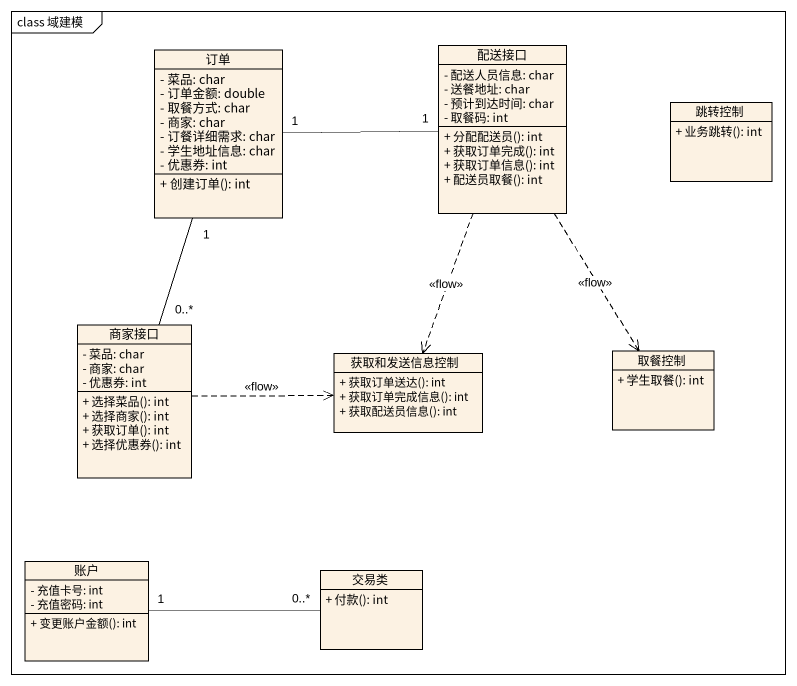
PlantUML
@startuml
mainframe class 域建模
hide circle
hide empty members
skinparam classAttributeIconSize 0
class 订单 {
  - 菜品: char
  - 订单金额: double
  - 取餐方式: char
  - 商家: char
  - 订餐详细需求: char
  - 学生地址信息: char
  - 优惠券: int
  + 创建订单(): int
}
class 配送接口 {
  - 配送人员信息: char
  - 送餐地址: char
  - 预计到达时间: char
  - 取餐码: int
  + 分配配送员(): int
  + 获取订单完成(): int
  + 获取订单信息(): int
  + 配送员取餐(): int
}
class 跳转控制 {
  + 业务跳转(): int
}
class 商家接口 {
  - 菜品: char
  - 商家: char
  - 优惠券: int
  + 选择菜品(): int
  + 选择商家(): int
  + 获取订单(): int
  + 选择优惠券(): int
}
class 获取和发送信息控制 {
  + 获取订单送达(): int
  + 获取订单完成信息(): int
  + 获取配送员信息(): int
}
class 取餐控制 {
  + 学生取餐(): int
}
class 账户 {
  - 充值卡号: int
  - 充值密码: int
  + 变更账户金额(): int
}
class 交易类 {
  + 付款(): int
}
订单 "1" -right- "1" 配送接口
订单 "1" -- "0..*" 商家接口
配送接口 ..> 获取和发送信息控制 : <<flow>>
配送接口 ..> 取餐控制 : <<flow>>
商家接口 .right.> 获取和发送信息控制 : <<flow>>
账户 "1" -right- "0..*" 交易类
@enduml
